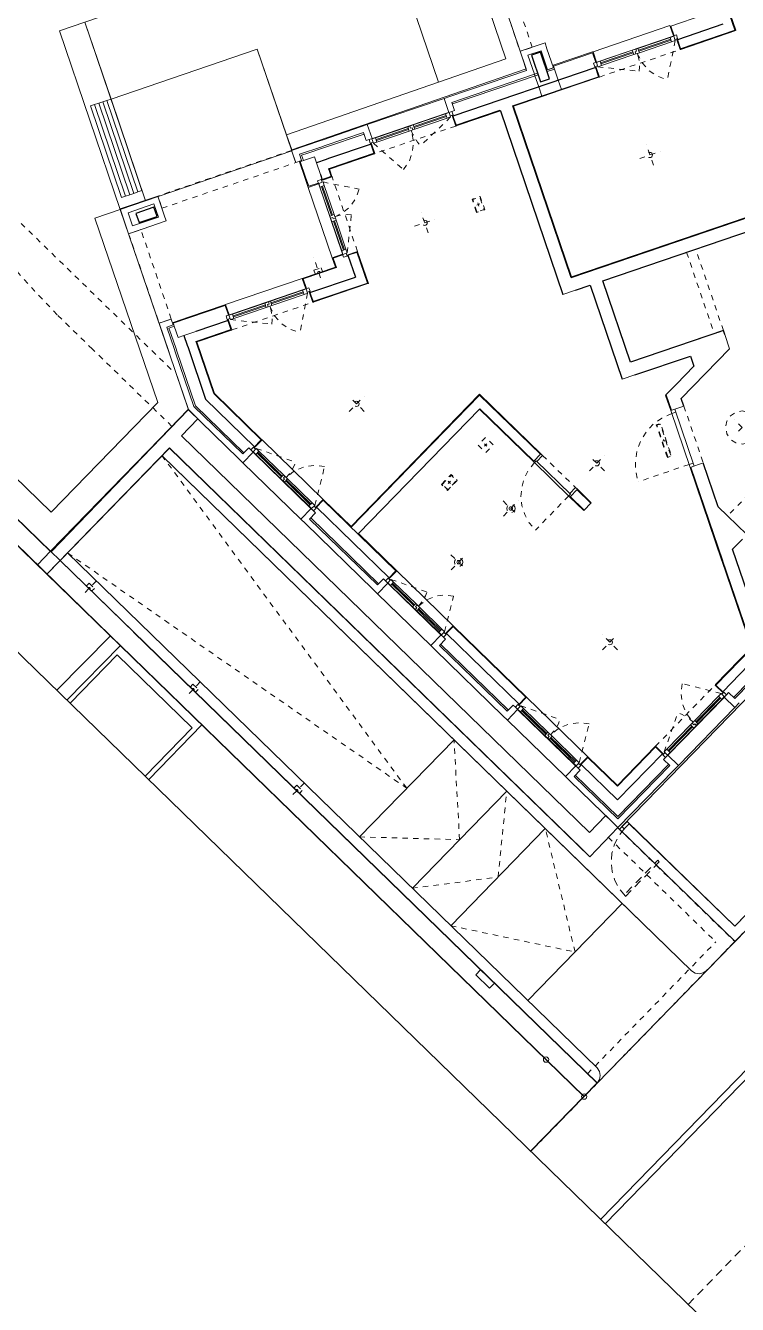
# Model space of a CAD drawing. Header units: metres. Extents: x 2683518.1 to 2683581.2, y 1249379.6 to 1249442.7.
# Drawn here: x 2683532.54 to 2683545.81, y 1249382.15 to 1249405.97 of the extents above; entities that cross this region are included whole.
import ezdxf
from ezdxf.xclip import XClip

# ---------------------------------------------------------------- set-up
doc = ezdxf.new("R2010")
doc.units = ezdxf.units.M
doc.header["$XCLIPFRAME"] = 2
for name, pattern in [('MD-Strich 1_1mm', [0.002, 0.001, -0.001]), ('MD-Strich 2_1mm', [0.003, 0.002, -0.001]), ('MD-Strich 3_1mm', [0.004, 0.003, -0.001]), ('MD-Strich LAYOUT', [0.002822, 0.001411, -0.001411]), ('MD-Strichpunkt 1_0.5_0.5mm', [0.001, 0.0005, -0.00025, 0, -0.00025]), ('MD-Strichpunkt 1_25_25mm', [0.0015, 0.001, -0.00025, 0, -0.00025]), ('MD-Strichpunkt 2_1_1mm', [0.0045, 0.002, -0.001, 0.0005, -0.001])]:
    doc.linetypes.add(name, pattern=pattern)
for name, color, linetype in [('beleuchtung', 7, 'Continuous'), ('betonfertigteile_balkonschicht', 7, 'Continuous'), ('erdbebenwände', 7, 'Continuous'), ('fassade', 7, 'Continuous'), ('fenster_tueren', 7, 'Continuous'), ('innenwaende_massiv', 7, 'Continuous'), ('kellerwaede', 7, 'Continuous'), ('lueftung_klima', 7, 'Continuous'), ('parzellen', 7, 'Continuous'), ('plangrafik', 7, 'Continuous'), ('plankopf', 7, 'Continuous'), ('situation', 7, 'Continuous'), ('stuetzen', 7, 'Continuous'), ('umgebung', 7, 'Continuous'), ('wohnungstrennwaende', 7, 'Continuous')]:
    doc.layers.add(name, color=color, linetype=linetype)

# ---------------------------------------------------------------- blocks, each defined once
blk = doc.blocks.new('Zeichnung_1_2', base_point=(38.46, 166.2))
at = {"layer": 'parzellen', "color": 253, "linetype": 'MD-Strich 2_1mm', "lineweight": 13, "ltscale": 1000, "flags": 128}
for points in [[(38.45, 186), (38.41, 802.94)], [(38.46, 166.2), (38.45, 186)], [(10, 166.25), (38.46, 166.2)]]:
    blk.add_lwpolyline(points, dxfattribs=at)
at = {"layer": 'parzellen', "color": 242, "linetype": 'MD-Strich 2_1mm', "lineweight": 13, "ltscale": 1000, "flags": 128}
for points in [[(38.41, 802.94), (38.46, 166.2)], [(38.46, 166.2), (772.59, 166.19)]]:
    blk.add_lwpolyline(points, dxfattribs=at)
at = {"layer": 'parzellen', "color": 242, "linetype": 'Continuous', "lineweight": 13, "ltscale": 1000}
for centre in [(38.45, 186), (38.46, 166.2)]:
    blk.add_circle(centre, 1, dxfattribs=at)
at = {"layer": 'plangrafik', "color": 7, "linetype": 'Continuous', "lineweight": 5, "ltscale": 1000}
for p, q in [((99.96, 293.64), (49.46, 293.64)), ((99.96, 266.2), (49.46, 266.2)), ((99.96, 246.2), (49.46, 246.2)), ((99.96, 206.2), (49.46, 206.2))]:
    blk.add_line(p, q, dxfattribs=at)
at = {"layer": 'plangrafik', "color": 7, "linetype": 'Continuous', "lineweight": 5, "ltscale": 1000, "flags": 128}
for points in [[(49.46, 445.37), (49.46, 170.2)], [(99.96, 445.4), (99.96, 170.2)], [(103.96, 166.2), (119.07, 166.2)]]:
    blk.add_lwpolyline(points, dxfattribs=at)
at = {"layer": 'plangrafik', "color": 7, "linetype": 'MD-Strich LAYOUT', "lineweight": 5, "ltscale": 1000, "flags": 128}
for points in [[(49.46, 445.37), (74.71, 293.64)], [(74.71, 293.64), (99.96, 445.37)], [(49.46, 293.64), (74.71, 266.2)], [(74.71, 266.2), (99.96, 293.64)], [(49.46, 266.2), (74.71, 246.2)], [(74.71, 246.2), (99.96, 266.2)], [(49.46, 246.2), (74.71, 206.2)], [(74.71, 206.2), (99.96, 246.2)]]:
    blk.add_lwpolyline(points, dxfattribs=at)
at = {"layer": 'plangrafik', "color": 7, "linetype": 'Continuous', "lineweight": 5, "ltscale": 1000, "flags": 128}
for points in [[(49.46, 170.2, -0.414206), (45.46, 166.2)], [(99.96, 170.2, 0.414192), (103.96, 166.2)]]:
    blk.add_lwpolyline(points, format="xyb", dxfattribs=at)
at = {"layer": 'situation', "color": 7, "linetype": 'Continuous', "lineweight": 5, "ltscale": 1000, "flags": 128}
for points in [[(38.41, 802.94), (38.44, 445.4), (103.97, 445.4), (103.97, 231.16), (103.97, 227), (119.08, 227), (119.08, 233.4), (110.36, 233.4), (110.36, 445.4), (119.16, 445.4), (119.16, 450.37), (45.41, 450.37), (45.39, 792.92), (45.37, 792.94), (359.85, 686.09), (436.28, 650.95), (436.32, 651.05), (539.47, 603.51), (542.44, 609.95), (439.28, 657.49), (362.17, 692.94)], [(45.46, 166.32), (38.44, 166.32), (38.44, 445.4), (45.46, 445.4)], [(123.11, 226.2), (119.11, 226.2), (119.11, 166.2), (211.34, 166.2), (211.34, 226.21), (207.34, 226.21), (207.34, 170.2), (123.11, 170.2)]]:
    blk.add_lwpolyline(points, close=True, dxfattribs=at)
at = {"layer": 'situation', "color": 253, "linetype": 'Continuous', "lineweight": 13, "ltscale": 1000, "flags": 128}
for points in [[(45.39, 792.92), (45.43, 576.08), (56.02, 576.04), (56.03, 460.36), (113.03, 460.37), (145.99, 525.06), (154.89, 520.52), (186.78, 583.15), (195.69, 578.62)], [(300.48, 525.24), (271.6, 468.53), (295.24, 456.64), (312.64, 490.7)]]:
    blk.add_lwpolyline(points, dxfattribs=at)
for points in [[(163.79, 515.99), (195.69, 578.62), (186.78, 583.15), (154.89, 520.52)], [(300.48, 525.24), (195.69, 578.62), (181.95, 551.64), (233.26, 525.52), (217.97, 495.51), (271.6, 468.53)], [(56.02, 576.04), (45.43, 576.08), (45.48, 450.12), (119.16, 450.37), (154.9, 520.52), (145.99, 525.06), (113.03, 460.37), (56.03, 460.36)], [(56.02, 576.04), (45.43, 576.08), (45.48, 450.12), (119.16, 450.37), (154.9, 520.52), (145.99, 525.06), (113.03, 460.37), (56.03, 460.36)], [(174.77, 555.32), (158.38, 523.27), (159.82, 522.53), (176.21, 554.58)], [(176.21, 554.58), (159.82, 522.53), (161.25, 521.8), (177.65, 553.85)], [(177.65, 553.85), (161.25, 521.8), (162.69, 521.06), (179.08, 553.11)], [(179.08, 553.11), (162.69, 521.06), (164.13, 520.33), (180.52, 552.38)], [(181.95, 551.64), (163.79, 515.99), (215.1, 489.86), (233.26, 525.52)], [(180.52, 552.38), (164.13, 520.33), (165.56, 519.6), (181.95, 551.64)], [(318.2, 488.28), (312.81, 491.03), (295.24, 456.64), (217.97, 495.51), (215.32, 490.13), (297.86, 448.61)], [(318.2, 488.28), (312.81, 491.03), (295.24, 456.64), (217.97, 495.51), (215.32, 490.13), (297.86, 448.61)], [(120.35, 225), (123.08, 225), (123.08, 170.2), (207.32, 170.2), (207.32, 225), (209.82, 225), (209.82, 226.2), (120.35, 226.29)]]:
    blk.add_lwpolyline(points, close=True, dxfattribs=at)
at = {"layer": 'situation', "color": 7, "linetype": 'MD-Strich 3_1mm', "lineweight": 5, "ltscale": 1000, "flags": 128}
blk.add_lwpolyline([(120.71, 225, 0.412586), (102.72, 207.11)], format="xyb", dxfattribs=at)
at = {"layer": 'situation', "color": 251, "linetype": 'MD-Strich 3_1mm', "lineweight": 13, "ltscale": 1000, "flags": 128}
blk.add_lwpolyline([(120.71, 207.11), (102.72, 207.11), (102.72, 207.91), (120.71, 207.91)], close=True, dxfattribs=at)
at = {"layer": 'umgebung', "color": 253, "linetype": 'Continuous', "lineweight": 13, "ltscale": 1000, "flags": 128}
for points in [[(10, 412.57), (38.44, 412.45), (38.46, 504.62), (38.41, 802.94), (44.38, 800.91), (218.58, 741.73), (275.28, 831)], [(38.44, 412.45), (10, 412.57)], [(10, 407.36), (38.44, 407.25)], [(10, 405.69), (35.05, 405.69)], [(35.05, 405.69), (35.05, 366.7)], [(38.44, 407.25), (38.46, 166.21)], [(35.05, 366.7), (10, 366.7)], [(10, 166.33), (38.46, 166.33), (38.44, 364.89), (10, 364.88)], [(10, 364.88), (38.44, 364.89)], [(38.46, 166.2), (10, 166.25)], [(111.28, 166.2), (38.46, 166.2)], [(220.58, 166.2), (111.28, 166.2)], [(548.5, 129.44), (10, 129.93)], [(546.2, 127.04), (10, 127.53)]]:
    blk.add_lwpolyline(points, dxfattribs=at)
at = {"layer": 'umgebung', "color": 254, "linetype": 'MD-Strich 3_1mm', "lineweight": 13, "ltscale": 1000, "flags": 128}
blk.add_lwpolyline([(10, 84.43), (185.32, 84.43)], dxfattribs=at)
blk = doc.blocks.new('Zeichnung_2_1', base_point=(38.46, 166.2))
at = {"layer": 'beleuchtung', "color": 30, "linetype": 'MD-Strichpunkt 1_0.5_0.5mm', "lineweight": 13, "ltscale": 1000}
for p, q in [((188.98, 452.98), (188.3, 451.65)), ((188.98, 452.98), (191.47, 451.71)), ((191.47, 451.71), (190.79, 450.38)), ((46.96, 431.82), (45.46, 431.82)), ((46.96, 429.02), (45.46, 429.02)), ((46.96, 431.82), (46.96, 429.02)), ((46.96, 377.82), (45.46, 377.82)), ((46.96, 377.82), (46.96, 375.02)), ((46.96, 375.02), (45.46, 375.02)), ((46.96, 323.82), (45.46, 323.82)), ((46.96, 321.02), (45.46, 321.02)), ((46.96, 323.82), (46.96, 321.02))]:
    blk.add_line(p, q, dxfattribs=at)
at = {"layer": 'beleuchtung', "color": 30, "linetype": 'MD-Strichpunkt 2_1_1mm', "lineweight": 13, "ltscale": 1000}
for p, q in [((188.64, 449.23), (192.27, 456.36)), ((228.58, 432.13), (232.21, 439.26)), ((226.83, 437.51), (233.96, 433.88)), ((43.46, 430.42), (51.46, 430.42)), ((164.33, 402.9), (164.33, 410.9)), ((160.33, 406.9), (168.33, 406.9)), ((305.2, 389.56), (308.83, 396.69)), ((303.45, 394.94), (310.58, 391.31)), ((43.46, 376.42), (51.46, 376.42)), ((144.58, 338.5), (152.58, 338.5)), ((148.58, 342.5), (148.58, 334.5)), ((172.48, 338.5), (180.48, 338.5)), ((176.48, 342.5), (176.48, 334.5)), ((210.88, 323.26), (210.88, 331.26)), ((206.88, 327.26), (214.88, 327.26)), ((43.46, 322.42), (51.46, 322.42)), ((258.23, 293.7), (258.23, 301.7)), ((262.23, 297.7), (254.23, 297.7)), ((166.48, 273.3), (166.48, 281.3)), ((162.48, 277.3), (170.48, 277.3))]:
    blk.add_line(p, q, dxfattribs=at)
at = {"layer": 'beleuchtung', "color": 30, "linetype": 'Continuous', "lineweight": 13, "ltscale": 1000}
for p, q in [((190.26, 450.65), (188.83, 451.38)), ((45.46, 429.62), (45.46, 431.22)), ((45.46, 375.62), (45.46, 377.22)), ((45.46, 321.62), (45.46, 323.22))]:
    blk.add_line(p, q, dxfattribs=at)
at = {"layer": 'beleuchtung', "color": 30, "linetype": 'MD-Strichpunkt 1_0.5_0.5mm', "lineweight": 13, "ltscale": 1000}
for centre, radius in [((230.39, 435.7), 0.96), ((164.33, 406.9), 0.96), ((307.02, 393.12), 0.96), ((148.58, 338.5), 1.55), ((176.48, 338.5), 1.55), ((210.88, 327.26), 0.96), ((258.23, 297.7), 6.2), ((166.48, 277.3), 0.96)]:
    blk.add_circle(centre, radius, dxfattribs=at)
at = {"layer": 'beleuchtung', "color": 30, "linetype": 'Continuous', "lineweight": 13, "ltscale": 1000}
for centre in [(148.58, 338.5), (176.48, 338.5)]:
    blk.add_circle(centre, 0.65, dxfattribs=at)
for centre, start, end in [((189.54, 451.01), 332.9996, 152.9996), ((45.46, 430.42), 270, 90), ((45.46, 376.42), 270, 90), ((45.46, 322.42), 270, 90)]:
    blk.add_arc(centre, 0.47, start, end, dxfattribs=at)
at = {"layer": 'betonfertigteile_balkonschicht', "color": 251, "linetype": 'MD-Strichpunkt 2_1_1mm', "lineweight": 13, "ltscale": 1000, "flags": 128}
for points in [[(150.56, 511.95), (134.58, 480.59)], [(138.86, 478.41), (154.84, 509.77)], [(151.1, 511.68), (150.56, 511.95)], [(154.3, 510.05), (151.1, 511.68)], [(154.84, 509.77), (154.3, 510.05)], [(166.02, 509.69), (166.29, 510.22)], [(166.29, 510.22), (167.93, 513.43)], [(167.93, 513.43), (168.2, 513.97)], [(215.15, 490.04), (168.2, 513.97)], [(166.02, 509.69), (212.97, 485.76)], [(212.97, 485.76), (213.25, 486.3)], [(213.25, 486.3), (214.88, 489.51)], [(214.88, 489.51), (215.15, 490.04)], [(135.12, 480.32), (134.58, 480.59)], [(138.32, 478.68), (135.12, 480.32)], [(138.86, 478.41), (138.32, 478.68)], [(313.55, 479.41), (300.98, 454.73)], [(305.25, 452.55), (317.83, 477.23)], [(301.51, 454.46), (300.98, 454.73)], [(304.72, 452.82), (301.51, 454.46)], [(305.25, 452.55), (304.72, 452.82)]]:
    blk.add_lwpolyline(points, dxfattribs=at)
at = {"layer": 'erdbebenwände', "color": 7, "linetype": 'Continuous', "lineweight": 25, "ltscale": 1000}
blk.add_line((253.87, 382.32), (332.01, 342.5), dxfattribs=at)
at = {"layer": 'erdbebenwände', "color": 7, "linetype": 'Continuous', "lineweight": 5, "ltscale": 1000, "flags": 128}
for points in [[(332.1, 342.68), (254.14, 382.41)], [(239.88, 342.31), (244.33, 340.04)]]:
    blk.add_lwpolyline(points, dxfattribs=at)
at = {"layer": 'erdbebenwände', "color": 7, "linetype": 'Continuous', "lineweight": 25, "ltscale": 1000, "flags": 128}
for points in [[(251.6, 377.86), (256.67, 375.28)], [(256.67, 375.28), (239.88, 342.31)], [(246.6, 344.5), (261.13, 373.01)], [(261.13, 373.01), (329.74, 338.05)], [(279.21, 327.88), (246.6, 344.5)], [(244.33, 340.04), (263.85, 330.1)], [(278.53, 326.54), (279.21, 327.88)]]:
    blk.add_lwpolyline(points, dxfattribs=at)
at = {"layer": 'fassade', "color": 7, "linetype": 'Continuous', "lineweight": 13, "ltscale": 1000}
for p, q in [((238.34, 474.97), (224.53, 482.01)), ((211.63, 479.38), (209.99, 476.17)), ((156.44, 467.54), (143.7, 474.04)), ((209.99, 476.17), (213.38, 474.45)), ((237.16, 472.66), (238.14, 472.16)), ((131.72, 468.58), (121.98, 449.48)), ((156.44, 467.54), (154.72, 464.16)), ((268.17, 456.86), (267.19, 457.36)), ((299.37, 443.87), (269.35, 459.17)), ((183.88, 453.56), (182.16, 450.17)), ((183.88, 453.56), (195.47, 447.66)), ((121.98, 449.48), (121.98, 424.3)), ((197.15, 450.95), (195.47, 447.66)), ((197.15, 450.95), (200.53, 449.23)), ((305.16, 440.92), (302.58, 442.24)), ((319.43, 435), (305.71, 441.99)), ((319.43, 435), (317.71, 431.61)), ((124.58, 424.3), (124.58, 423.2)), ((346.87, 421.02), (345.15, 417.63)), ((358.46, 415.11), (346.87, 421.02)), ((121.98, 389.5), (121.98, 354.3)), ((124.58, 389.5), (124.58, 390.6)), ((124.58, 354.3), (124.58, 353.2)), ((121.98, 322), (121.98, 286.8)), ((124.58, 322), (124.58, 323.1)), ((124.58, 286.8), (124.58, 285.7)), ((124.58, 252), (124.58, 253.1)), ((121.98, 252), (121.98, 229.9)), ((121.98, 229.9), (149.08, 229.9)), ((149.08, 232.5), (150.18, 232.5)), ((183.88, 232.5), (182.78, 232.5)), ((183.88, 229.9), (209.32, 229.9))]:
    blk.add_line(p, q, dxfattribs=at)
at = {"layer": 'fassade', "color": 7, "linetype": 'Continuous', "lineweight": 18, "ltscale": 1000}
for p, q in [((238.61, 475.51), (224.8, 482.54)), ((239.21, 471.61), (241.7, 476.51)), ((239.66, 477.56), (241.7, 476.51)), ((238.61, 475.51), (237.16, 472.66)), ((131.18, 468.85), (121.38, 449.63)), ((156.58, 467.81), (156.84, 467.67)), ((266.12, 457.9), (268.61, 462.8)), ((270.66, 461.76), (268.61, 462.8)), ((269.62, 459.71), (268.17, 456.86)), ((298.58, 444.95), (269.62, 459.71)), ((121.38, 449.63), (121.38, 424.3)), ((319.57, 435.27), (319.83, 435.13)), ((119.08, 424.3), (119.08, 422)), ((121.38, 424.3), (124.58, 424.3)), ((124.58, 422), (119.08, 422)), ((119.08, 389.5), (119.08, 391.8)), ((124.58, 391.8), (119.08, 391.8)), ((121.38, 389.5), (121.38, 354.3)), ((121.38, 389.5), (124.58, 389.5)), ((119.08, 354.3), (119.08, 352)), ((121.38, 354.3), (124.58, 354.3)), ((124.58, 352), (119.08, 352)), ((119.08, 322), (119.08, 324.3)), ((124.58, 324.3), (119.08, 324.3)), ((121.38, 322), (121.38, 286.8)), ((121.38, 322), (124.58, 322)), ((119.08, 286.8), (119.08, 284.5)), ((121.38, 286.8), (124.58, 286.8)), ((124.58, 284.5), (119.08, 284.5)), ((119.08, 252), (119.08, 254.3)), ((124.58, 254.3), (119.08, 254.3)), ((121.38, 252), (121.38, 229.3)), ((121.38, 252), (124.58, 252)), ((121.38, 229.3), (149.08, 229.3)), ((149.08, 229.3), (149.08, 232.5)), ((151.38, 232.5), (151.38, 227)), ((181.58, 232.5), (181.58, 227)), ((183.88, 229.3), (183.88, 232.5)), ((183.88, 229.3), (209.91, 229.3)), ((149.08, 227), (151.38, 227)), ((183.88, 227), (181.58, 227))]:
    blk.add_line(p, q, dxfattribs=at)
at = {"layer": 'fassade', "color": 7, "linetype": 'Continuous', "lineweight": 25, "ltscale": 1000}
for p, q in [((237.5, 470.46), (222.53, 478.09)), ((218.51, 472.62), (214.95, 474.43)), ((216.21, 476.03), (215.3, 474.25)), ((218.51, 472.62), (219.42, 474.4)), ((220.9, 474.88), (235.86, 467.25)), ((153.27, 462.87), (141.96, 468.64)), ((235.86, 467.25), (237.68, 470.82)), ((135.64, 466.58), (126.38, 448.43)), ((129.98, 447.56), (138.84, 464.95)), ((140.32, 465.43), (151.64, 459.66)), ((151.64, 459.66), (153.46, 463.23)), ((264.56, 452.64), (266.37, 456.2)), ((264.56, 452.64), (280.06, 444.73)), ((316.27, 430.33), (266.19, 455.84)), ((126.38, 448.43), (126.38, 423)), ((180.33, 445.05), (182.15, 448.61)), ((181.96, 448.25), (197.91, 440.13)), ((201.82, 447.79), (197.91, 440.13)), ((205.03, 446.15), (201.46, 447.97)), ((129.98, 423), (129.98, 447.56)), ((180.33, 445.05), (199.49, 435.28)), ((199.49, 435.28), (205.03, 446.15)), ((280.06, 444.73), (279.97, 444.56)), ((284.52, 442.46), (314.63, 427.12)), ((314.63, 427.12), (316.45, 430.68)), ((129.98, 423), (125.98, 423)), ((343.32, 412.5), (345.14, 416.07)), ((360.9, 407.58), (344.96, 415.71)), ((343.32, 412.5), (362.48, 402.74)), ((362.48, 402.74), (368.02, 413.61)), ((129.98, 390.8), (125.98, 390.8)), ((126.38, 390.8), (126.38, 353)), ((129.98, 353), (129.98, 390.8)), ((129.98, 372.7), (130.18, 372.7)), ((129.98, 353), (125.98, 353)), ((129.98, 323.3), (125.98, 323.3)), ((126.38, 323.3), (126.38, 285.5)), ((129.98, 285.5), (129.98, 323.3)), ((129.98, 285.5), (125.98, 285.5)), ((217.61, 268.65), (201.94, 237.9)), ((205.72, 234.3), (223.22, 268.65)), ((223.22, 268.65), (228.49, 268.65)), ((129.98, 253.3), (125.98, 253.3)), ((126.38, 253.3), (126.38, 234.3)), ((129.98, 253.3), (129.98, 237.9)), ((126.38, 234.3), (150.38, 234.3)), ((150.38, 237.9), (129.98, 237.9)), ((150.38, 237.9), (150.38, 233.9)), ((201.94, 237.9), (182.58, 237.9)), ((182.58, 237.9), (182.58, 233.9)), ((205.52, 234.3), (182.58, 234.3))]:
    blk.add_line(p, q, dxfattribs=at)
at = {"layer": 'fassade', "color": 7, "linetype": 'Continuous', "lineweight": 18, "ltscale": 1000, "flags": 128}
for points in [[(155.01, 520.69), (150.56, 511.95)], [(166.15, 515.01), (157.06, 519.64)], [(153.65, 512.96), (156.02, 517.59)], [(156.02, 517.59), (165.1, 512.96)], [(152.61, 510.91), (163.75, 505.23)], [(162.74, 508.33), (153.65, 512.96)], [(165.1, 512.96), (162.74, 508.33)], [(164.79, 507.28), (168.2, 513.97)], [(225.04, 485), (215.15, 490.04), (212.97, 485.76), (215.02, 484.72)], [(215.02, 484.72), (216.16, 486.95), (224, 482.95)], [(214.4, 484.81), (214.13, 484.95), (211.36, 479.51)], [(224, 482.95), (224.8, 482.54)], [(225.85, 484.59), (225.04, 485)], [(239.66, 477.56), (225.85, 484.59)], [(137.81, 476.36), (138.86, 478.41), (134.58, 480.59), (129.54, 470.7)], [(131.59, 469.66), (135.59, 477.5), (137.81, 476.36)], [(143.83, 474.3), (138.4, 477.07), (138.26, 476.8)], [(211.36, 479.51), (209.59, 476.04)], [(156.58, 467.81), (143.83, 474.3)], [(129.13, 469.9), (119.08, 450.18)], [(129.54, 470.7), (129.13, 469.9)], [(131.18, 468.85), (131.59, 469.66)], [(297.57, 448.05), (270.66, 461.76)], [(195.34, 448.06), (183.75, 453.96)], [(299.93, 452.68), (297.57, 448.05)], [(309.71, 450.28), (300.98, 454.73)], [(119.08, 450.18), (119.08, 424.3)], [(197.02, 451.36), (195.34, 448.06)], [(298.58, 444.95), (301.98, 451.64)], [(301.98, 451.64), (306.62, 449.27)], [(306.62, 449.27), (303.21, 442.59)], [(305.26, 441.55), (308.66, 448.23)], [(299.65, 444.41), (298.58, 444.95)], [(305.44, 441.46), (302.85, 442.77)], [(319.57, 435.27), (305.85, 442.26)], [(119.08, 389.5), (119.08, 354.3)], [(119.08, 322), (119.08, 286.8)], [(119.08, 252), (119.08, 229.3)], [(119.08, 227), (149.08, 227)]]:
    blk.add_lwpolyline(points, dxfattribs=at)
at = {"layer": 'fassade', "color": 7, "linetype": 'Continuous', "lineweight": 13, "ltscale": 1000, "flags": 128}
for points in [[(155.01, 520.69), (157.06, 519.64)], [(168.2, 513.97), (166.15, 515.01)], [(150.56, 511.95), (152.61, 510.91)], [(163.75, 505.23), (164.79, 507.28)], [(223.73, 482.42), (218.64, 485.01), (216.42, 486.14), (215.47, 484.27)], [(214.4, 484.81), (211.63, 479.38)], [(214.93, 484.54), (214.4, 484.81)], [(216.21, 476.03), (218.34, 480.22), (219.39, 482.27), (215.47, 484.27), (214.93, 484.54)], [(224.53, 482.01), (223.73, 482.42)], [(137.72, 475.74), (135.85, 476.69), (134.72, 474.47), (132.12, 469.38)], [(138.26, 476.8), (137.99, 476.27)], [(143.7, 474.04), (138.26, 476.8)], [(137.99, 476.27), (137.72, 475.74), (135.72, 471.82), (137.77, 470.77), (141.96, 468.64)], [(132.12, 469.38), (131.72, 468.58)], [(300.98, 454.73), (299.93, 452.68)], [(309.71, 450.28), (308.66, 448.23)], [(298.3, 444.42), (296.31, 440.5)], [(296.31, 440.5), (298.3, 444.42)], [(296.31, 440.5), (294.67, 437.29)], [(294.67, 437.29), (296.31, 440.5)], [(305.71, 441.99), (303.17, 437)], [(305.16, 440.92), (303.17, 437)], [(305.26, 441.55), (303.21, 442.59)], [(305.85, 442.26), (305.71, 441.99)], [(303.17, 437), (301.53, 433.79)], [(303.17, 437), (301.53, 433.79)], [(119.08, 227), (119.08, 229.3)]]:
    blk.add_lwpolyline(points, dxfattribs=at)
at = {"layer": 'fassade', "color": 7, "linetype": 'Continuous', "lineweight": 5, "ltscale": 1000, "flags": 128}
for points in [[(215.02, 484.72), (214.93, 484.54)], [(137.99, 476.27), (137.81, 476.36)], [(218.69, 472.53), (219.6, 474.31)], [(219.6, 474.31), (220, 475.11)], [(220, 475.11), (235.77, 467.08)], [(130.18, 447.51), (139.43, 465.66)], [(139.43, 465.66), (140.23, 465.25)], [(140.23, 465.25), (151.55, 459.49)], [(264.46, 452.46), (279.97, 444.56)], [(130.18, 423), (130.18, 447.51)], [(180.24, 444.87), (199.4, 435.11)], [(199.57, 435.02), (205.2, 446.06)], [(298.58, 444.95), (298.3, 444.42)], [(298.3, 444.42), (298.58, 444.95)], [(284.6, 442.2), (294.58, 437.11)], [(305.44, 441.46), (305.16, 440.92)], [(199.57, 435.02), (199.4, 435.11)], [(294.67, 437.29), (294.58, 437.11)], [(294.58, 437.11), (294.67, 437.29)], [(294.58, 437.11), (301.44, 433.62)], [(301.53, 433.79), (301.44, 433.62)], [(301.53, 433.79), (301.44, 433.62)], [(301.44, 433.62), (314.54, 426.94)], [(343.23, 412.32), (362.57, 402.47)], [(362.66, 402.65), (368.19, 413.52)], [(362.57, 402.47), (362.66, 402.65)], [(130.18, 376.5), (130.18, 390.8)], [(130.18, 353), (130.18, 372.7)], [(130.18, 285.5), (130.18, 323.3)], [(222.48, 278.65), (217.39, 268.65)], [(217.39, 268.65), (201.82, 238.1)], [(130.18, 238.1), (130.18, 253.3)], [(150.38, 238.1), (130.18, 238.1)], [(201.82, 238.1), (182.58, 238.1)]]:
    blk.add_lwpolyline(points, dxfattribs=at)
at = {"layer": 'fassade', "color": 7, "linetype": 'Continuous', "lineweight": 25, "ltscale": 1000, "flags": 128}
for points in [[(221.73, 478.5), (218.34, 480.22)], [(222.53, 478.09), (221.73, 478.5)], [(219.42, 474.4), (219.92, 475.38), (220.1, 475.29)], [(220.1, 475.29), (220.9, 474.88)], [(136.05, 467.39), (135.64, 466.58)], [(137.77, 470.77), (136.05, 467.39)], [(138.84, 464.95), (139.34, 465.93), (140.32, 465.43)]]:
    blk.add_lwpolyline(points, dxfattribs=at)
at = {"layer": 'fenster_tueren', "color": 7, "linetype": 'Continuous', "lineweight": 5, "ltscale": 1000}
for p, q in [((268.61, 462.8), (241.7, 476.51)), ((197.02, 451.36), (209.59, 476.04)), ((213.02, 473.73), (200.9, 449.94)), ((212.74, 472.97), (207.54, 462.77)), ((213.32, 472.68), (208.12, 462.48)), ((208.48, 462.3), (213.68, 472.5)), ((209.06, 462), (214.26, 472.2)), ((213.38, 474.22), (212.74, 472.97)), ((212.74, 472.97), (214.26, 472.2)), ((213.79, 475.25), (213.02, 473.73)), ((213.02, 473.73), (213.11, 473.69)), ((214.89, 473.45), (213.38, 474.22)), ((214.26, 472.2), (214.89, 473.45)), ((214.54, 473.63), (215.04, 474.61)), ((214.85, 474.26), (218.6, 472.35)), ((218.69, 472.53), (218.6, 472.35)), ((238.14, 472.16), (239.65, 471.38)), ((156.84, 467.67), (183.75, 453.96)), ((235.77, 467.08), (235.95, 466.98)), ((237.86, 470.73), (235.95, 466.98)), ((238.48, 470.41), (237.5, 470.91)), ((238.3, 470.05), (239.07, 471.57)), ((239.55, 469.42), (238.3, 470.05)), ((239.07, 471.57), (240.32, 470.93)), ((240.32, 470.93), (239.55, 469.42)), ((250.86, 463.65), (239.55, 469.42)), ((239.65, 471.38), (239.61, 471.3)), ((239.65, 471.38), (265.67, 458.13)), ((251.16, 464.23), (239.84, 470)), ((240.03, 470.35), (251.34, 464.59)), ((240.32, 470.93), (251.64, 465.17)), ((153.63, 463.14), (151.73, 459.39)), ((153.28, 463.32), (154.26, 462.82)), ((155.43, 463.79), (153.91, 464.57)), ((154.85, 463.98), (154.08, 462.46)), ((154.08, 462.46), (155.32, 461.83)), ((156.1, 463.34), (154.85, 463.98)), ((155.32, 461.83), (156.1, 463.34)), ((155.38, 463.71), (155.43, 463.79)), ((181.45, 450.54), (155.43, 463.79)), ((155.62, 462.41), (166.93, 456.64)), ((167.12, 457), (155.8, 462.76)), ((167.41, 457.58), (156.1, 463.34)), ((207.54, 462.77), (206.55, 460.81)), ((207.18, 462.06), (207.94, 461.67)), ((209.06, 462), (207.54, 462.77)), ((250.86, 463.65), (251.64, 465.17)), ((252.82, 462.65), (250.86, 463.65)), ((251.64, 465.17), (253.6, 464.17)), ((252.35, 464.8), (251.96, 464.05)), ((251.96, 464.05), (252.5, 463.77)), ((252.5, 463.77), (252.11, 463.02)), ((253.6, 464.17), (252.82, 462.65)), ((264.14, 456.89), (252.82, 462.65)), ((264.44, 457.47), (253.12, 463.23)), ((253.3, 463.59), (264.62, 457.82)), ((253.6, 464.17), (264.91, 458.4)), ((151.55, 459.49), (151.73, 459.39)), ((155.32, 461.83), (166.64, 456.06)), ((167.41, 457.58), (166.64, 456.06)), ((169.37, 456.58), (167.41, 457.58)), ((206.55, 460.81), (201.35, 450.61)), ((207.12, 460.52), (201.93, 450.31)), ((202.28, 450.13), (207.48, 460.34)), ((202.86, 449.84), (208.06, 460.04)), ((206.55, 460.81), (208.06, 460.04)), ((207.94, 461.67), (207.67, 461.14)), ((207.67, 461.14), (208.42, 460.75)), ((208.06, 460.04), (209.06, 462)), ((264.14, 456.89), (264.91, 458.4)), ((264.91, 458.4), (266.16, 457.77)), ((266.16, 457.77), (265.39, 456.25)), ((265.62, 458.04), (265.67, 458.13)), ((265.67, 458.13), (267.19, 457.36)), ((166.64, 456.06), (168.6, 455.06)), ((167.74, 456.46), (167.35, 455.7)), ((168.27, 456.18), (167.74, 456.46)), ((168.66, 456.94), (168.27, 456.18)), ((168.6, 455.06), (169.37, 456.58)), ((168.6, 455.06), (179.92, 449.3)), ((168.89, 455.64), (180.21, 449.88)), ((180.39, 450.23), (169.08, 456)), ((180.69, 450.81), (169.37, 456.58)), ((265.39, 456.25), (264.14, 456.89)), ((266.19, 456.29), (264.29, 452.55)), ((264.46, 452.46), (264.29, 452.55)), ((266.55, 456.11), (265.57, 456.61)), ((180.69, 450.81), (179.92, 449.3)), ((179.92, 449.3), (181.16, 448.66)), ((181.97, 448.7), (180.06, 444.96)), ((181.93, 450.18), (180.69, 450.81)), ((181.16, 448.66), (181.93, 450.18)), ((181.34, 449.02), (182.32, 448.52)), ((181.45, 450.54), (181.4, 450.45)), ((182.96, 449.77), (181.45, 450.54)), ((200.9, 449.94), (200.12, 448.43)), ((201.35, 450.61), (200.71, 449.36)), ((200.71, 449.36), (202.23, 448.59)), ((200.98, 449.9), (200.9, 449.94)), ((202.86, 449.84), (201.35, 450.61)), ((201.37, 447.79), (201.87, 448.77)), ((201.55, 448.15), (205.29, 446.24)), ((202.23, 448.59), (202.86, 449.84)), ((180.24, 444.87), (180.06, 444.96)), ((205.2, 446.06), (205.29, 446.24)), ((319.83, 435.13), (346.74, 421.42)), ((316.63, 430.59), (314.72, 426.85)), ((316.27, 430.78), (317.25, 430.28)), ((318.42, 431.25), (316.9, 432.02)), ((317.84, 431.43), (317.07, 429.92)), ((317.07, 429.92), (318.31, 429.28)), ((319.09, 430.8), (317.84, 431.43)), ((318.31, 429.28), (319.09, 430.8)), ((318.31, 429.28), (329.63, 423.52)), ((318.37, 431.16), (318.42, 431.25)), ((344.44, 417.99), (318.42, 431.25)), ((318.61, 429.86), (329.93, 424.1)), ((330.11, 424.45), (318.79, 430.22)), ((330.4, 425.03), (319.09, 430.8)), ((314.54, 426.94), (314.72, 426.85)), ((330.4, 425.03), (329.63, 423.52)), ((332.36, 424.03), (330.4, 425.03)), ((331.65, 424.4), (331.26, 423.64)), ((331.59, 422.52), (332.36, 424.03)), ((343.68, 418.27), (332.36, 424.03)), ((119.08, 422), (119.08, 391.8)), ((124.58, 421.5), (124.58, 423.2)), ((124.58, 392.3), (124.58, 421.5)), ((124.68, 421.5), (124.58, 421.5)), ((124.68, 422.1), (126.38, 422.1)), ((124.68, 420.7), (124.68, 422.1)), ((124.68, 408), (124.68, 420.7)), ((126.38, 420.7), (124.68, 420.7)), ((125.33, 408), (125.33, 420.7)), ((125.73, 420.7), (125.73, 408)), ((125.98, 423.2), (125.98, 422.1)), ((125.98, 422.8), (130.18, 422.8)), ((126.38, 422.1), (126.38, 420.7)), ((126.38, 420.7), (126.38, 408)), ((130.18, 423), (130.18, 422.8)), ((130.18, 422.8), (130.18, 391)), ((329.63, 423.52), (331.59, 422.52)), ((330.73, 423.91), (330.34, 423.15)), ((331.26, 423.64), (330.73, 423.91)), ((331.59, 422.52), (342.91, 416.75)), ((331.89, 423.1), (343.2, 417.33)), ((343.38, 417.69), (332.07, 423.45)), ((343.68, 418.27), (342.91, 416.75)), ((342.91, 416.75), (344.15, 416.12)), ((344.96, 416.16), (343.05, 412.41)), ((344.93, 417.63), (343.68, 418.27)), ((344.15, 416.12), (344.93, 417.63)), ((344.34, 416.47), (345.32, 415.97)), ((344.44, 417.99), (344.39, 417.9)), ((345.95, 417.22), (344.44, 417.99)), ((343.23, 412.32), (343.05, 412.41)), ((124.68, 405.8), (124.68, 408)), ((124.68, 408), (126.38, 408)), ((124.68, 406.6), (125.53, 406.6)), ((124.68, 393.1), (124.68, 405.8)), ((126.38, 405.8), (124.68, 405.8)), ((125.33, 393.1), (125.33, 405.8)), ((125.53, 406.6), (125.53, 407.2)), ((125.53, 407.2), (126.38, 407.2)), ((125.73, 405.8), (125.73, 393.1)), ((126.38, 408), (126.38, 405.8)), ((126.38, 405.8), (126.38, 393.1)), ((124.58, 390.6), (124.58, 392.3)), ((124.58, 392.3), (124.68, 392.3)), ((124.68, 393.1), (126.38, 393.1)), ((124.68, 391.7), (124.68, 393.1)), ((126.38, 391.7), (124.68, 391.7)), ((125.98, 391.7), (125.98, 390.6)), ((125.98, 391), (130.18, 391)), ((126.38, 393.1), (126.38, 391.7)), ((130.18, 390.8), (130.18, 391)), ((124.58, 351.5), (124.58, 353.2)), ((125.98, 353.2), (125.98, 352.1)), ((125.98, 352.8), (130.18, 352.8)), ((130.18, 353), (130.18, 352.8)), ((130.18, 352.8), (130.18, 323.5)), ((119.08, 352), (119.08, 324.3)), ((124.58, 324.8), (124.58, 351.5)), ((124.68, 351.5), (124.58, 351.5)), ((124.68, 352.1), (126.38, 352.1)), ((124.68, 350.7), (124.68, 352.1)), ((124.68, 339.25), (124.68, 350.7)), ((126.38, 350.7), (124.68, 350.7)), ((125.33, 339.25), (125.33, 350.7)), ((125.73, 350.7), (125.73, 339.25)), ((126.38, 352.1), (126.38, 350.7)), ((126.38, 350.7), (126.38, 339.25)), ((194.88, 325.7), (194.88, 344.7)), ((198.88, 344.7), (194.88, 344.7)), ((194.88, 344.1), (195.78, 344.1)), ((195.78, 344.1), (195.78, 326.3)), ((198.88, 343.8), (195.78, 343.8)), ((198.88, 344.7), (198.88, 343.8)), ((124.68, 337.05), (124.68, 339.25)), ((124.68, 339.25), (126.38, 339.25)), ((125.53, 337.85), (125.53, 338.45)), ((125.53, 338.45), (126.38, 338.45)), ((126.38, 339.25), (126.38, 337.05)), ((124.68, 337.85), (125.53, 337.85)), ((124.68, 325.6), (124.68, 337.05)), ((126.38, 337.05), (124.68, 337.05)), ((125.33, 325.6), (125.33, 337.05)), ((125.73, 337.05), (125.73, 325.6)), ((126.38, 337.05), (126.38, 325.6)), ((124.58, 323.1), (124.58, 324.8)), ((124.58, 324.8), (124.68, 324.8)), ((124.68, 325.6), (126.38, 325.6)), ((124.68, 324.2), (124.68, 325.6)), ((126.38, 324.2), (124.68, 324.2)), ((125.98, 324.2), (125.98, 323.1)), ((126.38, 325.6), (126.38, 324.2)), ((195.78, 326.3), (194.88, 326.3)), ((198.88, 325.7), (194.88, 325.7)), ((198.88, 326.6), (195.78, 326.6)), ((198.88, 325.7), (198.88, 326.6)), ((125.98, 323.5), (130.18, 323.5)), ((130.18, 323.3), (130.18, 323.5)), ((234.01, 301.27), (244.18, 321.22)), ((245.6, 320.5), (235.43, 300.54)), ((243.64, 320.17), (245.07, 319.45)), ((244.18, 321.22), (248.81, 318.86)), ((234.01, 301.27), (238.64, 298.91)), ((235.97, 301.59), (234.54, 302.32)), ((119.08, 284.5), (119.08, 254.3)), ((124.58, 284), (124.58, 285.7)), ((124.58, 254.8), (124.58, 284)), ((124.68, 284), (124.58, 284)), ((124.68, 284.6), (126.38, 284.6)), ((124.68, 283.2), (124.68, 284.6)), ((124.68, 270.5), (124.68, 283.2)), ((126.38, 283.2), (124.68, 283.2)), ((125.33, 270.5), (125.33, 283.2)), ((125.73, 283.2), (125.73, 270.5)), ((125.98, 285.7), (125.98, 284.6)), ((125.98, 285.3), (130.18, 285.3)), ((126.38, 284.6), (126.38, 283.2)), ((126.38, 283.2), (126.38, 270.5)), ((130.18, 285.5), (130.18, 285.3)), ((130.18, 285.3), (130.18, 253.5)), ((230.79, 268.65), (230.79, 278.65)), ((124.68, 268.3), (124.68, 270.5)), ((124.68, 270.5), (126.38, 270.5)), ((124.68, 269.1), (125.53, 269.1)), ((124.68, 255.6), (124.68, 268.3)), ((126.38, 268.3), (124.68, 268.3)), ((125.33, 255.6), (125.33, 268.3)), ((125.53, 269.1), (125.53, 269.7)), ((125.53, 269.7), (126.38, 269.7)), ((125.73, 268.3), (125.73, 255.6)), ((126.38, 270.5), (126.38, 268.3)), ((126.38, 268.3), (126.38, 255.6)), ((124.58, 253.1), (124.58, 254.8)), ((124.58, 254.8), (124.68, 254.8)), ((124.68, 255.6), (126.38, 255.6)), ((124.68, 254.2), (124.68, 255.6)), ((126.38, 254.2), (124.68, 254.2)), ((125.98, 254.2), (125.98, 253.1)), ((125.98, 253.5), (130.18, 253.5)), ((126.38, 255.6), (126.38, 254.2)), ((130.18, 253.3), (130.18, 253.5)), ((150.18, 233.9), (151.28, 233.9)), ((150.38, 238.1), (150.58, 238.1)), ((150.58, 233.9), (150.58, 238.1)), ((151.28, 232.6), (151.28, 234.3)), ((151.28, 234.3), (152.68, 234.3)), ((152.68, 234.3), (165.38, 234.3)), ((152.68, 234.3), (152.68, 232.6)), ((152.68, 233.65), (165.38, 233.65)), ((165.38, 232.6), (165.38, 234.3)), ((165.38, 234.3), (167.58, 234.3)), ((166.18, 233.45), (166.18, 234.3)), ((166.78, 233.45), (166.18, 233.45)), ((166.78, 232.6), (166.78, 233.45)), ((167.58, 234.3), (180.28, 234.3)), ((167.58, 234.3), (167.58, 232.6)), ((167.58, 233.65), (180.28, 233.65)), ((180.28, 232.6), (180.28, 234.3)), ((180.28, 234.3), (181.68, 234.3)), ((181.68, 234.3), (181.68, 232.6)), ((181.68, 233.9), (182.78, 233.9)), ((182.58, 238.1), (182.38, 238.1)), ((182.38, 233.9), (182.38, 238.1)), ((151.88, 232.5), (150.18, 232.5)), ((152.68, 232.6), (151.28, 232.6)), ((151.88, 232.6), (151.88, 232.5)), ((181.08, 232.5), (151.88, 232.5)), ((165.38, 233.25), (152.68, 233.25)), ((165.38, 232.6), (152.68, 232.6)), ((167.58, 232.6), (165.38, 232.6)), ((180.28, 233.25), (167.58, 233.25)), ((180.28, 232.6), (167.58, 232.6)), ((181.68, 232.6), (180.28, 232.6)), ((181.08, 232.5), (181.08, 232.6)), ((182.78, 232.5), (181.08, 232.5)), ((151.38, 227), (181.58, 227))]:
    blk.add_line(p, q, dxfattribs=at)
at = {"layer": 'fenster_tueren', "color": 7, "linetype": 'MD-Strichpunkt 2_1_1mm', "lineweight": 5, "ltscale": 1000}
for p, q in [((205.29, 446.24), (218.6, 472.35)), ((264.29, 452.55), (235.95, 466.98)), ((151.73, 459.39), (180.06, 444.96)), ((314.72, 426.85), (343.05, 412.41)), ((198.88, 343.8), (198.88, 326.6)), ((248.81, 318.86), (238.64, 298.91)), ((266.19, 278.65), (230.79, 278.65)), ((150.58, 238.1), (182.38, 238.1))]:
    blk.add_line(p, q, dxfattribs=at)
at = {"layer": 'fenster_tueren', "color": 7, "linetype": 'Continuous', "lineweight": 13, "ltscale": 1000}
for p, q in [((209.59, 476.04), (213.24, 474.18)), ((213.79, 475.25), (215.04, 474.61)), ((238.14, 472.16), (237.5, 470.91)), ((156.84, 467.67), (154.98, 464.02)), ((153.91, 464.57), (153.28, 463.32)), ((267.19, 457.36), (266.55, 456.11)), ((183.75, 453.96), (181.89, 450.31)), ((182.96, 449.77), (182.32, 448.52)), ((197.02, 451.36), (200.67, 449.5)), ((200.12, 448.43), (201.37, 447.79)), ((319.83, 435.13), (317.97, 431.48)), ((316.9, 432.02), (316.27, 430.78)), ((124.58, 423.2), (125.98, 423.2)), ((346.74, 421.42), (344.88, 417.77)), ((345.95, 417.22), (345.32, 415.97)), ((124.58, 390.6), (125.98, 390.6)), ((124.58, 353.2), (125.98, 353.2)), ((124.58, 323.1), (125.98, 323.1)), ((124.58, 285.7), (125.98, 285.7)), ((124.58, 253.1), (125.98, 253.1)), ((150.18, 232.5), (150.18, 233.9)), ((182.78, 232.5), (182.78, 233.9))]:
    blk.add_line(p, q, dxfattribs=at)
at = {"layer": 'fenster_tueren', "color": 7, "linetype": 'MD-Strich 1_1mm', "lineweight": 5, "ltscale": 1000}
for p, q in [((214.89, 473.45), (222.33, 462)), ((238.3, 470.05), (239.08, 455.17)), ((154.08, 462.46), (163.62, 450.25)), ((202.23, 448.59), (213.46, 457.36)), ((265.39, 456.25), (249.9, 456.79)), ((181.16, 448.66), (168.67, 440.55)), ((317.07, 429.92), (326.61, 417.71)), ((126.38, 422.1), (132.94, 408.05)), ((344.15, 416.12), (331.66, 408)), ((126.38, 391.7), (139.29, 399.15)), ((126.38, 352.1), (132.41, 339.18)), ((126.38, 324.2), (138.21, 331.02)), ((194.88, 326.3), (177.08, 326.3)), ((234.54, 302.32), (216.69, 311.42)), ((126.38, 284.6), (132.94, 270.55)), ((126.38, 254.2), (139.29, 261.65)), ((181.68, 234.3), (174.23, 247.2)), ((151.28, 234.3), (165.33, 240.85))]:
    blk.add_line(p, q, dxfattribs=at)
for centre, radius, start, end in [((238.3, 470.05), 14.9, 272.9998, 332.9998), ((265.39, 456.25), 15.5, 152.9998, 177.9998), ((214.89, 473.45), 13.65, 243, 303), ((202.23, 448.59), 14.25, 38, 63), ((154.08, 462.46), 15.5, 307.9996, 332.9996), ((181.16, 448.66), 14.9, 152.9996, 212.9996), ((317.07, 429.92), 15.5, 307.9998, 332.9998), ((344.15, 416.12), 14.9, 152.9998, 212.9998), ((126.38, 422.1), 15.5, 270, 295), ((126.38, 391.7), 14.9, 30, 90), ((194.88, 326.3), 17.8, 90, 180), ((126.38, 352.1), 14.25, 270, 295), ((126.38, 324.2), 13.65, 30, 90), ((234.54, 302.32), 20.04, 63, 153), ((126.38, 284.6), 15.5, 270, 295), ((126.38, 254.2), 14.9, 30, 90), ((181.68, 234.3), 14.9, 120, 180), ((151.28, 234.3), 15.5, 0, 25)]:
    blk.add_arc(centre, radius, start, end, dxfattribs=at)
at = {"layer": 'innenwaende_massiv', "color": 7, "linetype": 'Continuous', "lineweight": 25, "ltscale": 1000}
for p, q in [((198.68, 376.3), (129.98, 376.3)), ((195.08, 372.7), (194.88, 372.7)), ((195.08, 372.7), (195.08, 344.7)), ((198.68, 344.7), (198.68, 376.3)), ((195.08, 325.7), (195.08, 318.5)), ((198.68, 318.5), (198.68, 325.7))]:
    blk.add_line(p, q, dxfattribs=at)
at = {"layer": 'innenwaende_massiv', "color": 7, "linetype": 'Continuous', "lineweight": 5, "ltscale": 1000, "flags": 128}
for points in [[(198.68, 376.5), (130.18, 376.5)], [(198.88, 376.5), (198.68, 376.5)], [(198.88, 344.7), (198.88, 376.5)], [(194.88, 372.7), (194.88, 344.7)], [(194.88, 325.7), (194.88, 318.5)], [(198.88, 318.5), (198.88, 325.7)], [(195.08, 318.5), (194.88, 318.5)], [(198.68, 318.5), (195.08, 318.5)], [(198.88, 318.5), (198.68, 318.5)]]:
    blk.add_lwpolyline(points, dxfattribs=at)
at = {"layer": 'innenwaende_massiv', "color": 7, "linetype": 'Continuous', "lineweight": 25, "ltscale": 1000, "flags": 128}
blk.add_lwpolyline([(130.18, 372.7), (194.88, 372.7)], dxfattribs=at)
at = {"layer": 'kellerwaede', "color": 7, "linetype": 'MD-Strich 1_1mm', "lineweight": 13, "ltscale": 1000}
for p, q in [((113.98, 227), (113.98, 171.2)), ((118.98, 227), (118.98, 166.2)), ((45.44, 171.2), (113.98, 171.2))]:
    blk.add_line(p, q, dxfattribs=at)
at = {"layer": 'kellerwaede', "color": 7, "linetype": 'Continuous', "lineweight": 13, "ltscale": 1000, "flags": 128}
for points in [[(103.96, 450.37), (45.46, 450.37)], [(45.46, 445.37), (103.96, 445.37)]]:
    blk.add_lwpolyline(points, dxfattribs=at)
at = {"layer": 'lueftung_klima', "color": 152, "linetype": 'MD-Strichpunkt 1_25_25mm', "lineweight": 13, "ltscale": 1000}
for p, q in [((249.77, 425.82), (248.7, 426.37)), ((249.51, 426.63), (248.97, 425.56)), ((167.48, 361.1), (167.48, 362.3)), ((186.88, 361.1), (186.88, 362.3)), ((168.08, 361.7), (166.88, 361.7)), ((187.48, 361.7), (186.28, 361.7)), ((234.75, 315.07), (234.04, 315.43)), ((234.58, 315.6), (234.22, 314.89))]:
    blk.add_line(p, q, dxfattribs=at)
at = {"layer": 'lueftung_klima', "color": 152, "linetype": 'MD-Strich 1_1mm', "lineweight": 13, "ltscale": 1000, "flags": 128}
for points in [[(246.63, 424.51), (248.99, 429.14), (251.84, 427.69), (249.48, 423.05)], [(246.9, 424.59), (249.08, 428.87), (251.58, 427.6), (249.4, 423.32)], [(164.88, 363.3), (170.08, 363.3), (170.08, 360.1), (164.88, 360.1)], [(165.08, 363.1), (169.88, 363.1), (169.88, 360.3), (165.08, 360.3)], [(184.88, 363.7), (184.88, 359.7), (188.88, 359.7), (188.88, 363.7)], [(230.73, 309.88), (236.59, 321.37), (238.06, 320.62), (232.21, 309.12)], [(231, 309.96), (236.67, 321.1), (237.8, 320.53), (232.12, 309.39)]]:
    blk.add_lwpolyline(points, close=True, dxfattribs=at)
at = {"layer": 'parzellen', "color": 242, "linetype": 'MD-Strich 2_1mm', "lineweight": 13, "ltscale": 1000, "flags": 128}
for points in [[(38.41, 802.94), (38.46, 166.2)], [(38.46, 166.2), (772.59, 166.19)]]:
    blk.add_lwpolyline(points, dxfattribs=at)
at = {"layer": 'parzellen', "color": 242, "linetype": 'Continuous', "lineweight": 13, "ltscale": 1000}
for centre in [(38.45, 186), (38.46, 166.2)]:
    blk.add_circle(centre, 1, dxfattribs=at)
at = {"layer": 'plangrafik', "color": 7, "linetype": 'Continuous', "lineweight": 5, "ltscale": 1000}
for p, q in [((45.44, 407.25), (45.44, 166.2)), ((99.96, 293.64), (49.46, 293.64)), ((99.96, 266.2), (49.46, 266.2)), ((99.96, 246.2), (49.46, 246.2)), ((99.96, 206.2), (49.46, 206.2))]:
    blk.add_line(p, q, dxfattribs=at)
at = {"layer": 'plangrafik', "color": 7, "linetype": 'MD-Strich 2_1mm', "lineweight": 13, "ltscale": 1000, "flags": 128}
for points in [[(125.37, 571.41), (125.37, 464.5)], [(110.36, 491.65), (110.34, 510.02)], [(110.36, 450.37), (110.36, 491.65)]]:
    blk.add_lwpolyline(points, dxfattribs=at)
blk.add_lwpolyline([(110.34, 510.02, -0.032764), (114.7, 559.02)], format="xyb", dxfattribs=at)
at = {"layer": 'plangrafik', "color": 7, "linetype": 'Continuous', "lineweight": 5, "ltscale": 1000, "flags": 128}
for points in [[(38.46, 166.2), (38.46, 450.37)], [(38.46, 450.37), (45.46, 450.37)], [(45.46, 450.37), (45.46, 445.37), (45.46, 166.2)], [(103.96, 450.37), (119.08, 450.37)], [(49.46, 445.37), (49.46, 170.2)], [(99.96, 445.37), (99.96, 227)], [(103.96, 445.37), (103.96, 227)], [(110.36, 233.4), (110.36, 445.37)], [(110.36, 445.37), (119.08, 445.37)], [(118.98, 233.4), (110.36, 233.4)], [(99.96, 227), (99.96, 170.2)], [(103.96, 227), (119.08, 227)], [(45.46, 166.2), (38.46, 166.2)], [(39.46, 166.2), (38.46, 166.2)], [(103.96, 166.2), (119.07, 166.2)]]:
    blk.add_lwpolyline(points, dxfattribs=at)
at = {"layer": 'plangrafik', "color": 7, "linetype": 'MD-Strich LAYOUT', "lineweight": 5, "ltscale": 1000, "flags": 128}
for points in [[(49.46, 445.37), (74.71, 293.64)], [(74.71, 293.64), (99.96, 445.37)], [(49.46, 293.64), (74.71, 266.2)], [(74.71, 266.2), (99.96, 293.64)], [(49.46, 266.2), (74.71, 246.2)], [(74.71, 246.2), (99.96, 266.2)], [(49.46, 246.2), (74.71, 206.2)], [(74.71, 206.2), (99.96, 246.2)]]:
    blk.add_lwpolyline(points, dxfattribs=at)
at = {"layer": 'plangrafik', "color": 7, "linetype": 'Continuous', "lineweight": 5, "ltscale": 1000, "flags": 128}
blk.add_lwpolyline([(42.85, 226.8), (42.85, 219.6), (45.45, 219.6), (45.45, 226.8)], close=True, dxfattribs=at)
for points in [[(49.46, 170.2, -0.414206), (45.46, 166.2)], [(99.96, 170.2, 0.414192), (103.96, 166.2)]]:
    blk.add_lwpolyline(points, format="xyb", dxfattribs=at)
at = {"layer": 'stuetzen', "color": 7, "linetype": 'Continuous', "lineweight": 25, "ltscale": 1000, "flags": 128}
for points in [[(157.88, 515.3), (156.24, 512.09), (162.57, 508.87), (164.2, 512.07)], [(306.08, 449.1), (302.87, 450.73), (298.1, 441.38), (301.31, 439.74)]]:
    blk.add_lwpolyline(points, close=True, dxfattribs=at)
at = {"layer": 'wohnungstrennwaende', "color": 7, "linetype": 'Continuous', "lineweight": 25, "ltscale": 1000}
for p, q in [((253.87, 382.32), (284.52, 442.46)), ((274.76, 330.15), (266.12, 334.55)), ((247.11, 326.54), (244.36, 321.13)), ((234.19, 301.18), (217.48, 268.39))]:
    blk.add_line(p, q, dxfattribs=at)
at = {"layer": 'wohnungstrennwaende', "color": 7, "linetype": 'Continuous', "lineweight": 25, "ltscale": 1000, "flags": 128}
for points in [[(279.97, 444.56), (247.14, 380.13)], [(263.85, 330.1), (262.03, 326.54)], [(262.03, 326.54), (252.72, 326.54)], [(248.81, 318.86), (250.17, 321.54)], [(250.17, 321.54), (275.98, 321.54)], [(230.79, 283.51), (238.64, 298.91)], [(230.79, 278.65), (230.79, 283.51)]]:
    blk.add_lwpolyline(points, dxfattribs=at)
at = {"layer": 'wohnungstrennwaende', "color": 7, "linetype": 'Continuous', "lineweight": 5, "ltscale": 1000, "flags": 128}
for points in [[(254.14, 382.41), (284.6, 442.2)], [(247.14, 380.13), (251.6, 377.86)], [(246.88, 326.54), (244.18, 321.22)], [(246.88, 326.54), (247.11, 326.54)], [(247.11, 326.54), (252.72, 326.54)], [(275.98, 321.54), (278.53, 326.54)], [(234.01, 301.27), (217.3, 268.48)]]:
    blk.add_lwpolyline(points, dxfattribs=at)
at = {"layer": 'wohnungstrennwaende', "color": 7, "linetype": 'MD-Strichpunkt 2_1_1mm', "lineweight": 13, "ltscale": 1000, "flags": 128}
for points in [[(290.53, 358.03), (276, 329.51)], [(293.74, 356.39), (290.53, 358.03)], [(279.21, 327.88), (293.74, 356.39)], [(279.21, 327.88), (276, 329.51)]]:
    blk.add_lwpolyline(points, dxfattribs=at)
blk = doc.blocks.new('A$C6ceda5d4')
at = {"layer": 'plankopf', "color": 7, "linetype": 'Continuous', "lineweight": 5, "ltscale": 1000}
ref = blk.add_blockref('Zeichnung_1_2', (28.46, 156.2), dxfattribs=at)
XClip(ref).set_block_clipping_path([(10, 10), (974, 831)])
ref = blk.add_blockref('Zeichnung_2_1', (28.46, 156.2), dxfattribs=at)
XClip(ref).set_block_clipping_path([(10, 10), (974, 831)])

msp = doc.modelspace()

# ---------------------------------------------------------------- block references
at = {"xscale": 0.05, "yscale": 0.05, "zscale": 0.05, "rotation": 45.80415114898137}
msp.add_blockref('A$C6ceda5d4', (2683547.558, 1249379.555), dxfattribs=at)

doc.saveas('drawing.dxf')
